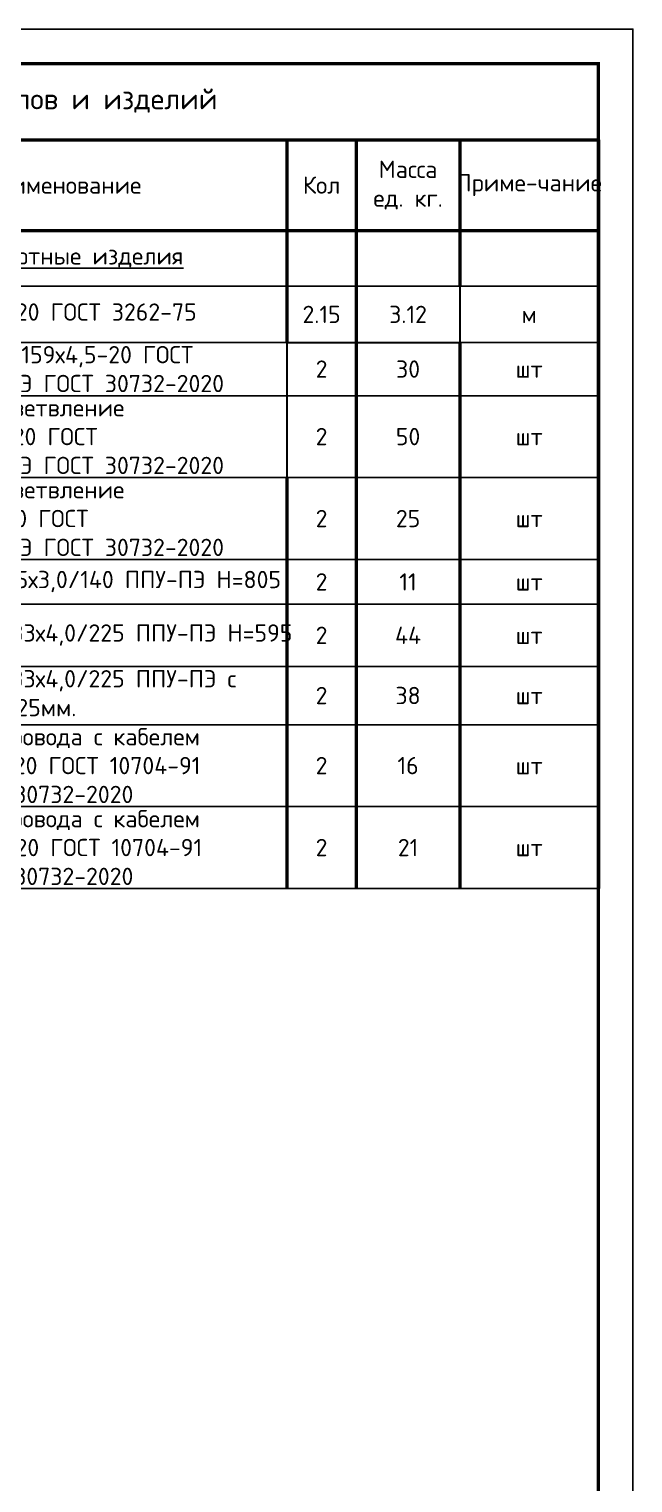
# Model space of a CAD drawing. Header units: metres. Extents: x 1642 to 8476, y 831 to 5441.
# Drawn here: x 5329.7 to 5417, y 2046.4 to 2256.4 of the extents above; entities that cross this region are included whole.
import ezdxf
from ezdxf.enums import TextEntityAlignment as Align

# ---------------------------------------------------------------- set-up
doc = ezdxf.new("R2010")
doc.units = ezdxf.units.M
doc.layers.add('Размеры на чертеже', color=250, linetype='Continuous', lineweight=25)
doc.layers.add('рамка', color=7, linetype='Continuous')
doc.styles.add('-ISOCPEUR-', font='isocpeur.ttf')
doc.styles.get("Standard").update_dxf_attribs({"font": 'arial.ttf'})

# ---------------------------------------------------------------- blocks, each defined once
blk = doc.blocks.new('*U330')
blk.add_lwpolyline([(0, 123), (594, 123), (594, -297), (0, -297)], close=True)
at = {"const_width": 0.5}
blk.add_lwpolyline([(20, 118), (589, 118), (589, -292), (20, -292)], close=True, dxfattribs=at)
blk.add_attdef('РАЗРАБОТАЛ', text='', height=2.5).set_placement((424.5, -264.22), align=Align.MIDDLE_LEFT)
at = {"flags": 8}
for tag, height, p in [('ДАТА', 2.5, (464.07, -264.4)), ('ЛИСТ', 3, (560.39, -271.92)), ('ЛИСТОВ', 3, (577.89, -271.92))]:
    blk.add_attdef(tag, text='', height=height, dxfattribs=at).set_placement(p, align=Align.MIDDLE_CENTER)
blk.add_attdef('ПРОВЕРИЛ', (424.75, -270.73), '', height=2.5)
for tag, p in [('ТЕПЛОВЫЕ_СЕТИ_001', (489.41, -270.98)), ('ИМЯ_ЧЕРТЕЖА_001', (492.54, -284.68))]:
    blk.add_attdef(tag, p, '', height=3, dxfattribs=at)
at = {"style": '-ISOCPEUR-', "flags": 8}
blk.add_attdef('ФОРМАТ', text='', height=3, dxfattribs=at).set_placement((554.97, -294.75), align=Align.MIDDLE_CENTER)
blk = doc.blocks.new('*T134')
at = {"layer": 'Defpoints', "color": 8, "linetype": 'ByBlock', "lineweight": 0, "transparency": 16777216}
for p, q in [((0, 0), (185, 0)), ((0, 0), (0, -11)), ((185, 0), (185, -11))]:
    blk.add_line(p, q, dxfattribs=at)
at = {"layer": 'рамка', "color": 0, "lineweight": 50, "transparency": 16777216}
for p, q in [((0, -11), (185, -11)), ((0, -11), (0, -119.16)), ((15, -11), (15, -40.29)), ((75, -11), (75, -119.16)), ((140, -11), (140, -40.29)), ((150, -11), (150, -119.16)), ((165, -11), (165, -32.14)), ((185, -11), (185, -119.16)), ((0, -24.08), (185, -24.08)), ((165, -40.29), (165, -119.16)), ((15, -47.96), (15, -119.16)), ((140, -59.79), (140, -119.16))]:
    blk.add_line(p, q, dxfattribs=at)
at = {"layer": 'рамка', "lineweight": 30, "transparency": 16777216}
for p, q in [((0, -32.14), (15, -32.14)), ((165, -32.14), (165, -40.29)), ((15, -40.29), (15, -47.96)), ((140, -40.29), (165, -40.29)), ((140, -40.29), (140, -59.79))]:
    blk.add_line(p, q, dxfattribs=at)
at = {"layer": 'рамка', "color": 0, "lineweight": 25, "transparency": 16777216}
for p, q in [((15, -32.14), (185, -32.14)), ((0, -40.29), (140, -40.29)), ((165, -40.29), (185, -40.29)), ((0, -47.96), (185, -47.96)), ((0, -59.79), (185, -59.79)), ((0, -71.63), (185, -71.63)), ((0, -78.09), (185, -78.09)), ((0, -87.07), (185, -87.07)), ((0, -95.49), (185, -95.49)), ((0, -107.32), (185, -107.32)), ((0, -119.16), (185, -119.16))]:
    blk.add_line(p, q, dxfattribs=at)
at = {"layer": 'рамка', "color": 0, "transparency": 16777216, "style": '-ISOCPEUR-'}
for s, insert, char_height, width, attachment_point in [('Спецификация материалов и изделий ', (92.5, -5.5), 3, 182, 5), ('\\A1;ГОСТ 10704-91{\\A0;/ ГОСТ 30732-2020}', (15.5, -36.22), 2.5, 59, 4), ('Труба Ц 45*3,0-20 ГОСТ 3262-75', (75.5, -36.22), 2.5, 64, 4), ('2.15', (145, -36.22), 2.5, 9, 5), ('3.12', (157.5, -36.22), 2.5, 14, 5), ('м', (175, -36.22), 2.5, 19, 5), ('\\A1;Переход 133х4,0-159х4,5-20 ГОСТ 10704-91-ППУ1-ПЭ ГОСТ 30732-2020', (75.5, -44.12), 2.5, 64, 4), ('\\A1;ГОСТ 10704-91{\\A0;/ ГОСТ 30732-2020}', (15.5, -44.12), 2.5, 59, 4), ('2', (145, -44.12), 2.5, 10, 5), ('30', (157.5, -44.12), 2.5, 15, 5), ('шт', (175, -44.12), 2.5, 19, 5), ('\\A1;Тройниковое ответвление 159х4,0/133х4,0-20 ГОСТ 10704-91-ППУ1-ПЭ ГОСТ 30732-2020', (75.5, -53.87), 2.5, 64, 4), ('\\A1;ГОСТ 10704-91{\\A0;/ ГОСТ 30732-2020}', (15.5, -53.87), 2.5, 59, 4), ('2', (145, -53.87), 2.5, 10, 5), ('50', (157.5, -53.87), 2.5, 15, 5), ('шт', (175, -53.87), 2.5, 19, 5), ('\\A1;Тройниковое ответвление 133х4,0/45х3,0-20 ГОСТ 10704-91-ППУ1-ПЭ ГОСТ 30732-2020', (75.5, -65.71), 2.5, 64, 4), ('\\A1;ГОСТ 10704-91{\\A0;/ ГОСТ 30732-2020}', (15.5, -65.71), 2.5, 59, 4), ('2', (145, -65.71), 2.5, 9, 5), ('25', (157.5, -65.71), 2.5, 14, 5), ('шт', (175, -65.71), 2.5, 19, 5), ('\\A1;Кран шаровой 45х3,0/140 ППУ-ПЭ Н=805', (75.5, -74.86), 2.5, 64, 4), ('\\A1;ГОСТ 10704-91{\\A0;/ ГОСТ 30732-2020}', (15.5, -74.86), 2.5, 59, 4), ('2', (145, -74.86), 2.5, 9, 5), ('11', (157.5, -74.86), 2.5, 14, 5), ('шт', (175, -74.86), 2.5, 19, 5), ('\\A1;ГОСТ 10704-91{\\A0;/ ГОСТ 30732-2020}', (15.5, -82.58), 2.5, 59, 4), ('\\A1;Кран шаровой 133х4,0/225 ППУ-ПЭ Н=595', (75.5, -82.58), 2.5, 64, 4), ('2', (145, -82.58), 2.5, 9, 5), ('44', (157.5, -82.58), 2.5, 14, 5), ('шт', (175, -82.58), 2.5, 19, 5), ('\\A1;Кран шаровой 133х4,0/225 ППУ-ПЭ с воздушником Ду25мм.', (75.5, -91.28), 2.5, 64, 4), ('\\A1;ГОСТ 10704-91{\\A0;/ ГОСТ 30732-2020}', (15.5, -91.28), 2.5, 59, 4), ('2', (145, -91.28), 2.5, 9, 5), ('38', (157.5, -91.28), 2.5, 14, 5), ('шт', (175, -91.28), 2.5, 19, 5), ('Элемент трубопровода с кабелем вывода 133х4.0-20 {\\A1;ГОСТ 10704-91 -ППУ1-ПЭ ГОСТ 30732-2020}', (75.5, -101.4), 2.5, 64, 4), ('\\A1;ГОСТ 10704-91{\\A0;/ ГОСТ 30732-2020}', (15.5, -101.4), 2.5, 59, 4), ('2', (145, -101.4), 2.5, 9, 5), ('16', (157.5, -101.4), 2.5, 14, 5), ('шт', (175, -101.4), 2.5, 19, 5), ('Элемент трубопровода с кабелем вывода 159х4.5-20 {\\A1;ГОСТ 10704-91 -ППУ1-ПЭ ГОСТ 30732-2020}', (75.5, -113.24), 2.5, 64, 4), ('\\A1;ГОСТ 10704-91{\\A0;/ ГОСТ 30732-2020}', (15.5, -113.24), 2.5, 59, 4), ('2', (145, -113.24), 2.5, 9, 5), ('21', (157.5, -113.24), 2.5, 14, 5), ('шт', (175, -113.24), 2.5, 19, 5)]:
    blk.add_mtext(s, dxfattribs=dict(at, insert=insert, char_height=char_height, width=width, attachment_point=attachment_point))
at = {"layer": 'рамка', "color": 7, "transparency": 16777216, "char_height": 2.5, "attachment_point": 5, "style": '-ISOCPEUR-'}
for s, insert, width in [('Масса ед. кг.', (157.5, -17.54), 13), ('Поз.', (7.5, -17.54), 12), ('Обозначение', (45, -17.54), 57), ('Наименование', (107.5, -17.54), 62), ('Кол', (145, -17.54), 8), ('Приме-чание', (175, -17.54), 17), ('{\\LСтандартные изделия}', (107.5, -28.11), 64), ('1', (7.5, -36.22), 14), ('6', (7.5, -44.12), 14), ('7', (7.5, -53.87), 14), ('8', (7.5, -65.71), 14), ('11', (7.5, -74.86), 14), ('12', (7.5, -82.58), 14), ('13', (7.5, -91.28), 14), ('14', (7.5, -101.4), 14), ('15', (7.5, -113.24), 14)]:
    blk.add_mtext(s, dxfattribs=dict(at, insert=insert, width=width))

msp = doc.modelspace()

# ---------------------------------------------------------------- block references
msp.add_blockref('*T134', (5226.999, 2251.407))
at = {"layer": 'Размеры на чертеже', "lineweight": 90}
msp.add_blockref('*U330', (4822.999, 2133.407), dxfattribs=at)

doc.saveas('drawing.dxf')
